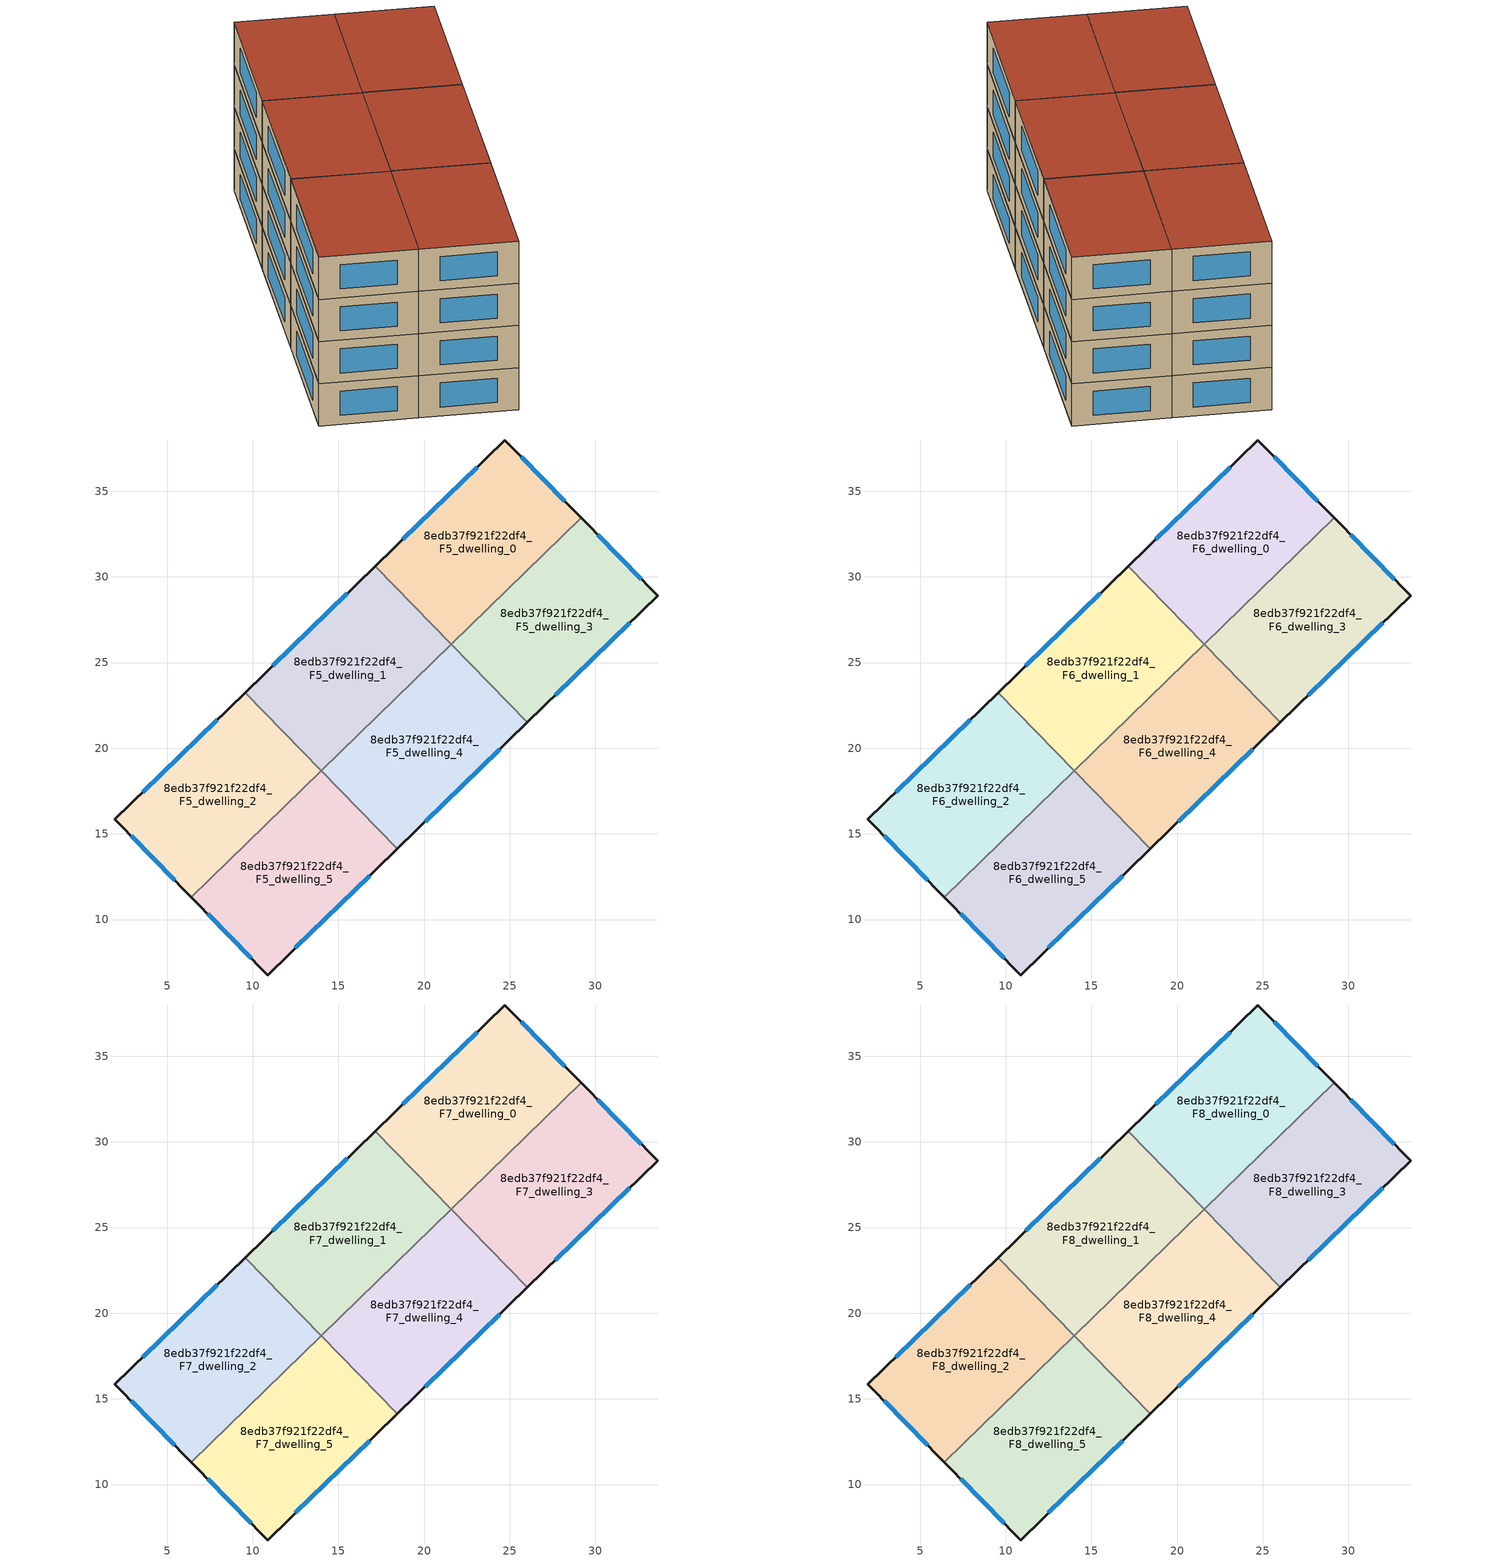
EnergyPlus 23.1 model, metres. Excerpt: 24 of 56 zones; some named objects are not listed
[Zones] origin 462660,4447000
8edb37f921f22df4_F5_dwelling_0
 floor to 8edb37f921f22df4_F4_dwelling_0 (EU_floor_Construction): 24.72,37.99 29.17,33.45 21.58,26.06 17.14,30.62 z15
 wall outside (EU_wall_Construction): 29.17,33.45 24.72,37.99 17.14,30.62 z15:18
 wall to 8edb37f921f22df4_F5_dwelling_1 (EU_wall_Construction): 17.14,30.62 21.58,26.06 z15:18
 wall to 8edb37f921f22df4_F5_dwelling_3 (EU_wall_Construction): 21.6,26.08 29.17,33.45 z15:18
 wall to 8edb37f921f22df4_F5_dwelling_4 (EU_wall_Construction): 21.58,26.06 21.6,26.08 z15:18
 window (EU_Window_Construction): 23.1,36.41 18.76,32.2 / 28.22,34.42 25.67,37.02 z15.64:17.36
8edb37f921f22df4_F5_dwelling_1
 floor to 8edb37f921f22df4_F4_dwelling_1 (EU_floor_Construction): 17.14,30.62 21.58,26.06 13.99,18.68 9.55,23.24 z15
 wall outside (EU_wall_Construction): 17.14,30.62 9.55,23.24 z15:18
 wall to 8edb37f921f22df4_F5_dwelling_2 (EU_wall_Construction): 9.55,23.24 13.99,18.68 z15:18
 wall to 8edb37f921f22df4_F5_dwelling_4 (EU_wall_Construction): 14.01,18.7 21.58,26.06 z15:18
 wall to 8edb37f921f22df4_F5_dwelling_5 (EU_wall_Construction): 13.99,18.68 14.01,18.7 z15:18
 window (EU_Window_Construction): 15.51,29.04 11.17,24.82 z15.64:17.36
8edb37f921f22df4_F5_dwelling_2
 floor to 8edb37f921f22df4_F4_dwelling_2 (EU_floor_Construction): 9.55,23.24 13.99,18.68 6.41,11.31 1.95,15.86 z15
 wall outside (EU_wall_Construction): 9.55,23.24 1.95,15.86 6.41,11.31 z15:18
 wall to 8edb37f921f22df4_F5_dwelling_5 (EU_wall_Construction): 6.41,11.31 13.99,18.68 z15:18
 window (EU_Window_Construction): 2.91,14.89 5.46,12.28 / 7.92,21.66 3.58,17.44 z15.64:17.36
8edb37f921f22df4_F5_dwelling_3
 floor to 8edb37f921f22df4_F4_dwelling_3 (EU_floor_Construction): 29.17,33.45 33.63,28.9 26.03,21.51 21.6,26.08 z15
 wall outside (EU_wall_Construction): 26.03,21.51 33.63,28.9 29.17,33.45 z15:18
 wall to 8edb37f921f22df4_F5_dwelling_4 (EU_wall_Construction): 21.6,26.08 26.03,21.51 z15:18
 window (EU_Window_Construction): 32.68,29.88 30.13,32.48 / 27.66,23.1 32.01,27.32 z15.64:17.36
8edb37f921f22df4_F5_dwelling_4
 floor to 8edb37f921f22df4_F4_dwelling_4 (EU_floor_Construction): 21.6,26.08 26.03,21.51 18.45,14.13 14.01,18.7 z15
 wall outside (EU_wall_Construction): 18.45,14.13 26.03,21.51 z15:18
 wall to 8edb37f921f22df4_F5_dwelling_5 (EU_wall_Construction): 14.01,18.7 18.45,14.13 z15:18
 window (EU_Window_Construction): 20.07,15.71 24.41,19.93 z15.64:17.36
8edb37f921f22df4_F5_dwelling_5
 floor to 8edb37f921f22df4_F4_dwelling_5 (EU_floor_Construction): 14.01,18.7 18.45,14.13 10.87,6.76 6.41,11.31 z15
 wall outside (EU_wall_Construction): 6.41,11.31 10.87,6.76 18.45,14.13 z15:18
 window (EU_Window_Construction): 12.49,8.34 16.82,12.55 / 7.37,10.33 9.91,7.73 z15.64:17.36
8edb37f921f22df4_F6_dwelling_0
 floor to 8edb37f921f22df4_F5_dwelling_0 (EU_floor_Construction): 24.72,37.99 29.17,33.45 21.58,26.06 17.14,30.62 z18
 wall outside (EU_wall_Construction): 29.17,33.45 24.72,37.99 17.14,30.62 z18:21
 wall to 8edb37f921f22df4_F6_dwelling_1 (EU_wall_Construction): 17.14,30.62 21.58,26.06 z18:21
 wall to 8edb37f921f22df4_F6_dwelling_3 (EU_wall_Construction): 21.6,26.08 29.17,33.45 z18:21
 wall to 8edb37f921f22df4_F6_dwelling_4 (EU_wall_Construction): 21.58,26.06 21.6,26.08 z18:21
 window (EU_Window_Construction): 23.1,36.41 18.76,32.2 / 28.22,34.42 25.67,37.02 z18.64:20.36
8edb37f921f22df4_F6_dwelling_1
 floor to 8edb37f921f22df4_F5_dwelling_1 (EU_floor_Construction): 17.14,30.62 21.58,26.06 13.99,18.68 9.55,23.24 z18
 wall outside (EU_wall_Construction): 17.14,30.62 9.55,23.24 z18:21
 wall to 8edb37f921f22df4_F6_dwelling_2 (EU_wall_Construction): 9.55,23.24 13.99,18.68 z18:21
 wall to 8edb37f921f22df4_F6_dwelling_4 (EU_wall_Construction): 14.01,18.7 21.58,26.06 z18:21
 wall to 8edb37f921f22df4_F6_dwelling_5 (EU_wall_Construction): 13.99,18.68 14.01,18.7 z18:21
 window (EU_Window_Construction): 15.51,29.04 11.17,24.82 z18.64:20.36
8edb37f921f22df4_F6_dwelling_2
 floor to 8edb37f921f22df4_F5_dwelling_2 (EU_floor_Construction): 9.55,23.24 13.99,18.68 6.41,11.31 1.95,15.86 z18
 wall outside (EU_wall_Construction): 9.55,23.24 1.95,15.86 6.41,11.31 z18:21
 wall to 8edb37f921f22df4_F6_dwelling_5 (EU_wall_Construction): 6.41,11.31 13.99,18.68 z18:21
 window (EU_Window_Construction): 2.91,14.89 5.46,12.28 / 7.92,21.66 3.58,17.44 z18.64:20.36
8edb37f921f22df4_F6_dwelling_3
 floor to 8edb37f921f22df4_F5_dwelling_3 (EU_floor_Construction): 29.17,33.45 33.63,28.9 26.03,21.51 21.6,26.08 z18
 wall outside (EU_wall_Construction): 26.03,21.51 33.63,28.9 29.17,33.45 z18:21
 wall to 8edb37f921f22df4_F6_dwelling_4 (EU_wall_Construction): 21.6,26.08 26.03,21.51 z18:21
 window (EU_Window_Construction): 32.68,29.88 30.13,32.48 / 27.66,23.1 32.01,27.32 z18.64:20.36
8edb37f921f22df4_F6_dwelling_4
 floor to 8edb37f921f22df4_F5_dwelling_4 (EU_floor_Construction): 21.6,26.08 26.03,21.51 18.45,14.13 14.01,18.7 z18
 wall outside (EU_wall_Construction): 18.45,14.13 26.03,21.51 z18:21
 wall to 8edb37f921f22df4_F6_dwelling_5 (EU_wall_Construction): 14.01,18.7 18.45,14.13 z18:21
 window (EU_Window_Construction): 20.07,15.71 24.41,19.93 z18.64:20.36
8edb37f921f22df4_F6_dwelling_5
 floor to 8edb37f921f22df4_F5_dwelling_5 (EU_floor_Construction): 14.01,18.7 18.45,14.13 10.87,6.76 6.41,11.31 z18
 wall outside (EU_wall_Construction): 6.41,11.31 10.87,6.76 18.45,14.13 z18:21
 window (EU_Window_Construction): 12.49,8.34 16.82,12.55 / 7.37,10.33 9.91,7.73 z18.64:20.36
8edb37f921f22df4_F7_dwelling_0
 floor to 8edb37f921f22df4_F6_dwelling_0 (EU_floor_Construction): 24.72,37.99 29.17,33.45 21.58,26.06 17.14,30.62 z21
 wall outside (EU_wall_Construction): 29.17,33.45 24.72,37.99 17.14,30.62 z21:24
 wall to 8edb37f921f22df4_F7_dwelling_1 (EU_wall_Construction): 17.14,30.62 21.58,26.06 z21:24
 wall to 8edb37f921f22df4_F7_dwelling_3 (EU_wall_Construction): 21.6,26.08 29.17,33.45 z21:24
 wall to 8edb37f921f22df4_F7_dwelling_4 (EU_wall_Construction): 21.58,26.06 21.6,26.08 z21:24
 window (EU_Window_Construction): 23.1,36.41 18.76,32.2 / 28.22,34.42 25.67,37.02 z21.64:23.36
8edb37f921f22df4_F7_dwelling_1
 floor to 8edb37f921f22df4_F6_dwelling_1 (EU_floor_Construction): 17.14,30.62 21.58,26.06 13.99,18.68 9.55,23.24 z21
 wall outside (EU_wall_Construction): 17.14,30.62 9.55,23.24 z21:24
 wall to 8edb37f921f22df4_F7_dwelling_2 (EU_wall_Construction): 9.55,23.24 13.99,18.68 z21:24
 wall to 8edb37f921f22df4_F7_dwelling_4 (EU_wall_Construction): 14.01,18.7 21.58,26.06 z21:24
 wall to 8edb37f921f22df4_F7_dwelling_5 (EU_wall_Construction): 13.99,18.68 14.01,18.7 z21:24
 window (EU_Window_Construction): 15.51,29.04 11.17,24.82 z21.64:23.36
8edb37f921f22df4_F7_dwelling_2
 floor to 8edb37f921f22df4_F6_dwelling_2 (EU_floor_Construction): 9.55,23.24 13.99,18.68 6.41,11.31 1.95,15.86 z21
 wall outside (EU_wall_Construction): 9.55,23.24 1.95,15.86 6.41,11.31 z21:24
 wall to 8edb37f921f22df4_F7_dwelling_5 (EU_wall_Construction): 6.41,11.31 13.99,18.68 z21:24
 window (EU_Window_Construction): 2.91,14.89 5.46,12.28 / 7.92,21.66 3.58,17.44 z21.64:23.36
8edb37f921f22df4_F7_dwelling_3
 floor to 8edb37f921f22df4_F6_dwelling_3 (EU_floor_Construction): 29.17,33.45 33.63,28.9 26.03,21.51 21.6,26.08 z21
 wall outside (EU_wall_Construction): 26.03,21.51 33.63,28.9 29.17,33.45 z21:24
 wall to 8edb37f921f22df4_F7_dwelling_4 (EU_wall_Construction): 21.6,26.08 26.03,21.51 z21:24
 window (EU_Window_Construction): 32.68,29.88 30.13,32.48 / 27.66,23.1 32.01,27.32 z21.64:23.36
8edb37f921f22df4_F7_dwelling_4
 floor to 8edb37f921f22df4_F6_dwelling_4 (EU_floor_Construction): 21.6,26.08 26.03,21.51 18.45,14.13 14.01,18.7 z21
 wall outside (EU_wall_Construction): 18.45,14.13 26.03,21.51 z21:24
 wall to 8edb37f921f22df4_F7_dwelling_5 (EU_wall_Construction): 14.01,18.7 18.45,14.13 z21:24
 window (EU_Window_Construction): 20.07,15.71 24.41,19.93 z21.64:23.36
8edb37f921f22df4_F7_dwelling_5
 floor to 8edb37f921f22df4_F6_dwelling_5 (EU_floor_Construction): 14.01,18.7 18.45,14.13 10.87,6.76 6.41,11.31 z21
 wall outside (EU_wall_Construction): 6.41,11.31 10.87,6.76 18.45,14.13 z21:24
 window (EU_Window_Construction): 12.49,8.34 16.82,12.55 / 7.37,10.33 9.91,7.73 z21.64:23.36
8edb37f921f22df4_F8_dwelling_0
 floor to 8edb37f921f22df4_F7_dwelling_0 (EU_floor_Construction): 24.72,37.99 29.17,33.45 21.58,26.06 17.14,30.62 z24
 wall outside (EU_wall_Construction): 29.17,33.45 24.72,37.99 17.14,30.62 z24:27
 wall to 8edb37f921f22df4_F8_dwelling_1 (EU_wall_Construction): 17.14,30.62 21.58,26.06 z24:27
 wall to 8edb37f921f22df4_F8_dwelling_3 (EU_wall_Construction): 21.6,26.08 29.17,33.45 z24:27
 wall to 8edb37f921f22df4_F8_dwelling_4 (EU_wall_Construction): 21.58,26.06 21.6,26.08 z24:27
 window (EU_Window_Construction): 23.1,36.41 18.76,32.2 / 28.22,34.42 25.67,37.02 z24.64:26.36
 roof outside (EU_roof_Construction): 29.17,33.45 24.72,37.99 17.14,30.62 21.58,26.06 z27
8edb37f921f22df4_F8_dwelling_1
 floor to 8edb37f921f22df4_F7_dwelling_1 (EU_floor_Construction): 17.14,30.62 21.58,26.06 13.99,18.68 9.55,23.24 z24
 wall outside (EU_wall_Construction): 17.14,30.62 9.55,23.24 z24:27
 wall to 8edb37f921f22df4_F8_dwelling_2 (EU_wall_Construction): 9.55,23.24 13.99,18.68 z24:27
 wall to 8edb37f921f22df4_F8_dwelling_4 (EU_wall_Construction): 14.01,18.7 21.58,26.06 z24:27
 wall to 8edb37f921f22df4_F8_dwelling_5 (EU_wall_Construction): 13.99,18.68 14.01,18.7 z24:27
 window (EU_Window_Construction): 15.51,29.04 11.17,24.82 z24.64:26.36
 roof outside (EU_roof_Construction): 21.58,26.06 17.14,30.62 9.55,23.24 13.99,18.68 z27
8edb37f921f22df4_F8_dwelling_2
 floor to 8edb37f921f22df4_F7_dwelling_2 (EU_floor_Construction): 9.55,23.24 13.99,18.68 6.41,11.31 1.95,15.86 z24
 wall outside (EU_wall_Construction): 9.55,23.24 1.95,15.86 6.41,11.31 z24:27
 wall to 8edb37f921f22df4_F8_dwelling_5 (EU_wall_Construction): 6.41,11.31 13.99,18.68 z24:27
 window (EU_Window_Construction): 2.91,14.89 5.46,12.28 / 7.92,21.66 3.58,17.44 z24.64:26.36
 roof outside (EU_roof_Construction): 13.99,18.68 9.55,23.24 1.95,15.86 6.41,11.31 z27
8edb37f921f22df4_F8_dwelling_3
 floor to 8edb37f921f22df4_F7_dwelling_3 (EU_floor_Construction): 29.17,33.45 33.63,28.9 26.03,21.51 21.6,26.08 z24
 wall outside (EU_wall_Construction): 26.03,21.51 33.63,28.9 29.17,33.45 z24:27
 wall to 8edb37f921f22df4_F8_dwelling_4 (EU_wall_Construction): 21.6,26.08 26.03,21.51 z24:27
 window (EU_Window_Construction): 32.68,29.88 30.13,32.48 / 27.66,23.1 32.01,27.32 z24.64:26.36
 roof outside (EU_roof_Construction): 33.63,28.9 29.17,33.45 21.6,26.08 26.03,21.51 z27
8edb37f921f22df4_F8_dwelling_4
 floor to 8edb37f921f22df4_F7_dwelling_4 (EU_floor_Construction): 21.6,26.08 26.03,21.51 18.45,14.13 14.01,18.7 z24
 wall outside (EU_wall_Construction): 18.45,14.13 26.03,21.51 z24:27
 wall to 8edb37f921f22df4_F8_dwelling_5 (EU_wall_Construction): 14.01,18.7 18.45,14.13 z24:27
 window (EU_Window_Construction): 20.07,15.71 24.41,19.93 z24.64:26.36
 roof outside (EU_roof_Construction): 26.03,21.51 21.6,26.08 14.01,18.7 18.45,14.13 z27
8edb37f921f22df4_F8_dwelling_5
 floor to 8edb37f921f22df4_F7_dwelling_5 (EU_floor_Construction): 14.01,18.7 18.45,14.13 10.87,6.76 6.41,11.31 z24
 wall outside (EU_wall_Construction): 6.41,11.31 10.87,6.76 18.45,14.13 z24:27
 window (EU_Window_Construction): 12.49,8.34 16.82,12.55 / 7.37,10.33 9.91,7.73 z24.64:26.36
 roof outside (EU_roof_Construction): 18.45,14.13 14.01,18.7 6.41,11.31 10.87,6.76 z27
[Building]
EU S2 Campaign: North Axis=0; Terrain=City; Solar Distribution=FullExterior
[Site:Location]
Yerevan-Zvartnots.Intl.AP: Latitude=40.15; Longitude=44.383; Time Zone=4; Elevation=854
[SizingPeriod:WeatherFileDays]
AnnualSizingPeriod: Begin Month=1; Begin Day of Month=1; End Month=12; End Day of Month=31; Day of Week for Start Day=Monday; Use Weather File Daylight Saving Period=No; Use Weather File Rain and Snow Indicators=No
[MATERIAL]
EU_InternalMass_Material: Roughness=MediumRough; Thickness=0.1; Conductivity=1; Density=1800; Specific Heat=900; Thermal Absorptance=0.9; Solar Absorptance=0.7; Visible Absorptance=0.7
[MATERIAL:NOMASS] Roughness=MediumRough; Thermal Absorptance=0.9; Solar Absorptance=0.7; Visible Absorptance=0.7
Name | Thermal Resistance
EU_wall_NoMass | 1.05043
EU_roof_NoMass | 1.45357
EU_floor_NoMass | 0.478065
[WINDOWMATERIAL:SIMPLEGLAZINGSYSTEM]
EU_Window_SimpleGlazing: UFactor=2.5566; Solar Heat Gain Coefficient=0.75; Visible Transmittance=0.75
[CONSTRUCTION]
EU_wall_Construction: EU_wall_NoMass
EU_roof_Construction: EU_roof_NoMass
EU_floor_Construction: EU_floor_NoMass
EU_Window_Construction: EU_Window_SimpleGlazing
EU_InternalMass_Construction: EU_InternalMass_Material
[ZONE] Type=1; Multiplier=1; Ceiling Height=autocalculate; Floor Area=autocalculate; Part of Total Floor Area=Yes
Name | Volume
8edb37f921f22df4_F5_dwelling_0; 8edb37f921f22df4_F6_dwelling_0; 8edb37f921f22df4_F7_dwelling_0; 8edb37f921f22df4_F8_dwelling_0; 8edb37f921f22df4_F5_dwelling_3; 8edb37f921f22df4_F6_dwelling_3; 8edb37f921f22df4_F7_dwelling_3; 8edb37f921f22df4_F8_dwelling_3 | 202.187
8edb37f921f22df4_F5_dwelling_1; 8edb37f921f22df4_F6_dwelling_1; 8edb37f921f22df4_F7_dwelling_1; 8edb37f921f22df4_F8_dwelling_1 | 202.189
8edb37f921f22df4_F5_dwelling_2; 8edb37f921f22df4_F6_dwelling_2; 8edb37f921f22df4_F7_dwelling_2; 8edb37f921f22df4_F8_dwelling_2 | 202.21
8edb37f921f22df4_F5_dwelling_4; 8edb37f921f22df4_F6_dwelling_4; 8edb37f921f22df4_F7_dwelling_4; 8edb37f921f22df4_F8_dwelling_4 | 202.188
8edb37f921f22df4_F5_dwelling_5; 8edb37f921f22df4_F6_dwelling_5; 8edb37f921f22df4_F7_dwelling_5; 8edb37f921f22df4_F8_dwelling_5 | 202.201
[INTERNALMASS] Construction=EU_InternalMass_Construction
Name | Zone or ZoneList | Surface Area
8edb37f921f22df4_F5_dwelling_0_EU_InternalMass | 8edb37f921f22df4_F5_dwelling_0 | 67.3958
8edb37f921f22df4_F5_dwelling_1_EU_InternalMass | 8edb37f921f22df4_F5_dwelling_1 | 67.3961
8edb37f921f22df4_F5_dwelling_2_EU_InternalMass | 8edb37f921f22df4_F5_dwelling_2 | 67.4034
8edb37f921f22df4_F5_dwelling_3_EU_InternalMass | 8edb37f921f22df4_F5_dwelling_3 | 67.3955
8edb37f921f22df4_F5_dwelling_4_EU_InternalMass | 8edb37f921f22df4_F5_dwelling_4 | 67.3959
8edb37f921f22df4_F5_dwelling_5_EU_InternalMass | 8edb37f921f22df4_F5_dwelling_5 | 67.4004
8edb37f921f22df4_F6_dwelling_0_EU_InternalMass | 8edb37f921f22df4_F6_dwelling_0 | 67.3958
8edb37f921f22df4_F6_dwelling_1_EU_InternalMass | 8edb37f921f22df4_F6_dwelling_1 | 67.3961
8edb37f921f22df4_F6_dwelling_2_EU_InternalMass | 8edb37f921f22df4_F6_dwelling_2 | 67.4034
8edb37f921f22df4_F6_dwelling_3_EU_InternalMass | 8edb37f921f22df4_F6_dwelling_3 | 67.3955
8edb37f921f22df4_F6_dwelling_4_EU_InternalMass | 8edb37f921f22df4_F6_dwelling_4 | 67.3959
8edb37f921f22df4_F6_dwelling_5_EU_InternalMass | 8edb37f921f22df4_F6_dwelling_5 | 67.4004
8edb37f921f22df4_F7_dwelling_0_EU_InternalMass | 8edb37f921f22df4_F7_dwelling_0 | 67.3958
8edb37f921f22df4_F7_dwelling_1_EU_InternalMass | 8edb37f921f22df4_F7_dwelling_1 | 67.3961
8edb37f921f22df4_F7_dwelling_2_EU_InternalMass | 8edb37f921f22df4_F7_dwelling_2 | 67.4034
8edb37f921f22df4_F7_dwelling_3_EU_InternalMass | 8edb37f921f22df4_F7_dwelling_3 | 67.3955
8edb37f921f22df4_F7_dwelling_4_EU_InternalMass | 8edb37f921f22df4_F7_dwelling_4 | 67.3959
8edb37f921f22df4_F7_dwelling_5_EU_InternalMass | 8edb37f921f22df4_F7_dwelling_5 | 67.4004
8edb37f921f22df4_F8_dwelling_0_EU_InternalMass | 8edb37f921f22df4_F8_dwelling_0 | 67.3958
8edb37f921f22df4_F8_dwelling_1_EU_InternalMass | 8edb37f921f22df4_F8_dwelling_1 | 67.3961
8edb37f921f22df4_F8_dwelling_2_EU_InternalMass | 8edb37f921f22df4_F8_dwelling_2 | 67.4034
8edb37f921f22df4_F8_dwelling_3_EU_InternalMass | 8edb37f921f22df4_F8_dwelling_3 | 67.3955
8edb37f921f22df4_F8_dwelling_4_EU_InternalMass | 8edb37f921f22df4_F8_dwelling_4 | 67.3959
8edb37f921f22df4_F8_dwelling_5_EU_InternalMass | 8edb37f921f22df4_F8_dwelling_5 | 67.4004
[OTHEREQUIPMENT] Fuel Type=Electricity; Design Level Calculation Method=Watts/Area; Power per Zone Floor Area=1; Fraction Latent=0; Fraction Radiant=0; Fraction Lost=0; Carbon Dioxide Generation Rate=0; EndUse Subcategory=EU_Step8_InternalGains
Name | Zone or ZoneList or Space or SpaceList | Schedule
EU_Step8_InternalGain_8edb37f921f22df4_F5_dwelling_0_f000 | 8edb37f921f22df4_F5_dwelling_0 | EU_Step8_GainSchedule_8edb37f921f22df4_F5_dwelling_0_f000
EU_Step8_InternalGain_8edb37f921f22df4_F5_dwelling_1_f000 | 8edb37f921f22df4_F5_dwelling_1 | EU_Step8_GainSchedule_8edb37f921f22df4_F5_dwelling_1_f000
EU_Step8_InternalGain_8edb37f921f22df4_F5_dwelling_2_f000 | 8edb37f921f22df4_F5_dwelling_2 | EU_Step8_GainSchedule_8edb37f921f22df4_F5_dwelling_2_f000
EU_Step8_InternalGain_8edb37f921f22df4_F5_dwelling_3_f000 | 8edb37f921f22df4_F5_dwelling_3 | EU_Step8_GainSchedule_8edb37f921f22df4_F5_dwelling_3_f000
EU_Step8_InternalGain_8edb37f921f22df4_F5_dwelling_4_f000 | 8edb37f921f22df4_F5_dwelling_4 | EU_Step8_GainSchedule_8edb37f921f22df4_F5_dwelling_4_f000
EU_Step8_InternalGain_8edb37f921f22df4_F5_dwelling_5_f000 | 8edb37f921f22df4_F5_dwelling_5 | EU_Step8_GainSchedule_8edb37f921f22df4_F5_dwelling_5_f000
EU_Step8_InternalGain_8edb37f921f22df4_F6_dwelling_0_f000 | 8edb37f921f22df4_F6_dwelling_0 | EU_Step8_GainSchedule_8edb37f921f22df4_F6_dwelling_0_f000
EU_Step8_InternalGain_8edb37f921f22df4_F6_dwelling_1_f000 | 8edb37f921f22df4_F6_dwelling_1 | EU_Step8_GainSchedule_8edb37f921f22df4_F6_dwelling_1_f000
EU_Step8_InternalGain_8edb37f921f22df4_F6_dwelling_2_f000 | 8edb37f921f22df4_F6_dwelling_2 | EU_Step8_GainSchedule_8edb37f921f22df4_F6_dwelling_2_f000
EU_Step8_InternalGain_8edb37f921f22df4_F6_dwelling_3_f000 | 8edb37f921f22df4_F6_dwelling_3 | EU_Step8_GainSchedule_8edb37f921f22df4_F6_dwelling_3_f000
EU_Step8_InternalGain_8edb37f921f22df4_F6_dwelling_4_f000 | 8edb37f921f22df4_F6_dwelling_4 | EU_Step8_GainSchedule_8edb37f921f22df4_F6_dwelling_4_f000
EU_Step8_InternalGain_8edb37f921f22df4_F6_dwelling_5_f000 | 8edb37f921f22df4_F6_dwelling_5 | EU_Step8_GainSchedule_8edb37f921f22df4_F6_dwelling_5_f000
EU_Step8_InternalGain_8edb37f921f22df4_F7_dwelling_0_f000 | 8edb37f921f22df4_F7_dwelling_0 | EU_Step8_GainSchedule_8edb37f921f22df4_F7_dwelling_0_f000
EU_Step8_InternalGain_8edb37f921f22df4_F7_dwelling_1_f000 | 8edb37f921f22df4_F7_dwelling_1 | EU_Step8_GainSchedule_8edb37f921f22df4_F7_dwelling_1_f000
EU_Step8_InternalGain_8edb37f921f22df4_F7_dwelling_2_f000 | 8edb37f921f22df4_F7_dwelling_2 | EU_Step8_GainSchedule_8edb37f921f22df4_F7_dwelling_2_f000
EU_Step8_InternalGain_8edb37f921f22df4_F7_dwelling_3_f000 | 8edb37f921f22df4_F7_dwelling_3 | EU_Step8_GainSchedule_8edb37f921f22df4_F7_dwelling_3_f000
EU_Step8_InternalGain_8edb37f921f22df4_F7_dwelling_4_f000 | 8edb37f921f22df4_F7_dwelling_4 | EU_Step8_GainSchedule_8edb37f921f22df4_F7_dwelling_4_f000
EU_Step8_InternalGain_8edb37f921f22df4_F7_dwelling_5_f000 | 8edb37f921f22df4_F7_dwelling_5 | EU_Step8_GainSchedule_8edb37f921f22df4_F7_dwelling_5_f000
EU_Step8_InternalGain_8edb37f921f22df4_F8_dwelling_0_f000 | 8edb37f921f22df4_F8_dwelling_0 | EU_Step8_GainSchedule_8edb37f921f22df4_F8_dwelling_0_f000
EU_Step8_InternalGain_8edb37f921f22df4_F8_dwelling_1_f000 | 8edb37f921f22df4_F8_dwelling_1 | EU_Step8_GainSchedule_8edb37f921f22df4_F8_dwelling_1_f000
EU_Step8_InternalGain_8edb37f921f22df4_F8_dwelling_2_f000 | 8edb37f921f22df4_F8_dwelling_2 | EU_Step8_GainSchedule_8edb37f921f22df4_F8_dwelling_2_f000
EU_Step8_InternalGain_8edb37f921f22df4_F8_dwelling_3_f000 | 8edb37f921f22df4_F8_dwelling_3 | EU_Step8_GainSchedule_8edb37f921f22df4_F8_dwelling_3_f000
EU_Step8_InternalGain_8edb37f921f22df4_F8_dwelling_4_f000 | 8edb37f921f22df4_F8_dwelling_4 | EU_Step8_GainSchedule_8edb37f921f22df4_F8_dwelling_4_f000
EU_Step8_InternalGain_8edb37f921f22df4_F8_dwelling_5_f000 | 8edb37f921f22df4_F8_dwelling_5 | EU_Step8_GainSchedule_8edb37f921f22df4_F8_dwelling_5_f000
[ZONEVENTILATION:DESIGNFLOWRATE] Schedule=EU_AlwaysOn; Design Flow Rate Calculation Method=AirChanges/Hour; Air Changes per Hour=0.557805; Ventilation Type=Natural; Fan Pressure Rise=0; Fan Total Efficiency=1; Constant Term Coefficient=1; Temperature Term Coefficient=0; Velocity Term Coefficient=0; Velocity Squared Term Coefficient=0; Minimum Indoor Temperature=-100; Maximum Indoor Temperature=100; Delta Temperature=-100; Minimum Outdoor Temperature=-100; Maximum Outdoor Temperature=100; Maximum Wind Speed=40
Name | Zone or ZoneList or Space or SpaceList
EU_ConstantAir_8edb37f921f22df4_F5_dwelling_0 | 8edb37f921f22df4_F5_dwelling_0
EU_ConstantAir_8edb37f921f22df4_F5_dwelling_1 | 8edb37f921f22df4_F5_dwelling_1
EU_ConstantAir_8edb37f921f22df4_F5_dwelling_2 | 8edb37f921f22df4_F5_dwelling_2
EU_ConstantAir_8edb37f921f22df4_F5_dwelling_3 | 8edb37f921f22df4_F5_dwelling_3
EU_ConstantAir_8edb37f921f22df4_F5_dwelling_4 | 8edb37f921f22df4_F5_dwelling_4
EU_ConstantAir_8edb37f921f22df4_F5_dwelling_5 | 8edb37f921f22df4_F5_dwelling_5
EU_ConstantAir_8edb37f921f22df4_F6_dwelling_0 | 8edb37f921f22df4_F6_dwelling_0
EU_ConstantAir_8edb37f921f22df4_F6_dwelling_1 | 8edb37f921f22df4_F6_dwelling_1
EU_ConstantAir_8edb37f921f22df4_F6_dwelling_2 | 8edb37f921f22df4_F6_dwelling_2
EU_ConstantAir_8edb37f921f22df4_F6_dwelling_3 | 8edb37f921f22df4_F6_dwelling_3
EU_ConstantAir_8edb37f921f22df4_F6_dwelling_4 | 8edb37f921f22df4_F6_dwelling_4
EU_ConstantAir_8edb37f921f22df4_F6_dwelling_5 | 8edb37f921f22df4_F6_dwelling_5
EU_ConstantAir_8edb37f921f22df4_F7_dwelling_0 | 8edb37f921f22df4_F7_dwelling_0
EU_ConstantAir_8edb37f921f22df4_F7_dwelling_1 | 8edb37f921f22df4_F7_dwelling_1
EU_ConstantAir_8edb37f921f22df4_F7_dwelling_2 | 8edb37f921f22df4_F7_dwelling_2
EU_ConstantAir_8edb37f921f22df4_F7_dwelling_3 | 8edb37f921f22df4_F7_dwelling_3
EU_ConstantAir_8edb37f921f22df4_F7_dwelling_4 | 8edb37f921f22df4_F7_dwelling_4
EU_ConstantAir_8edb37f921f22df4_F7_dwelling_5 | 8edb37f921f22df4_F7_dwelling_5
EU_ConstantAir_8edb37f921f22df4_F8_dwelling_0 | 8edb37f921f22df4_F8_dwelling_0
EU_ConstantAir_8edb37f921f22df4_F8_dwelling_1 | 8edb37f921f22df4_F8_dwelling_1
EU_ConstantAir_8edb37f921f22df4_F8_dwelling_2 | 8edb37f921f22df4_F8_dwelling_2
EU_ConstantAir_8edb37f921f22df4_F8_dwelling_3 | 8edb37f921f22df4_F8_dwelling_3
EU_ConstantAir_8edb37f921f22df4_F8_dwelling_4 | 8edb37f921f22df4_F8_dwelling_4
EU_ConstantAir_8edb37f921f22df4_F8_dwelling_5 | 8edb37f921f22df4_F8_dwelling_5
[HVACTEMPLATE:THERMOSTAT] Constant Heating Setpoint=20; Constant Cooling Setpoint=50
EU_HeatOnly_8edb37f921f22df4_F7_dwelling_0; EU_HeatOnly_8edb37f921f22df4_F7_dwelling_1; EU_HeatOnly_8edb37f921f22df4_F7_dwelling_2; EU_HeatOnly_8edb37f921f22df4_F7_dwelling_3; EU_HeatOnly_8edb37f921f22df4_F7_dwelling_4; EU_HeatOnly_8edb37f921f22df4_F7_dwelling_5; EU_HeatOnly_8edb37f921f22df4_F8_dwelling_0; EU_HeatOnly_8edb37f921f22df4_F8_dwelling_1; EU_HeatOnly_8edb37f921f22df4_F8_dwelling_2; EU_HeatOnly_8edb37f921f22df4_F8_dwelling_3; EU_HeatOnly_8edb37f921f22df4_F8_dwelling_4; EU_HeatOnly_8edb37f921f22df4_F8_dwelling_5
[HVACTEMPLATE:ZONE:IDEALLOADSAIRSYSTEM] System Availability Schedule=EU_AlwaysOn; Maximum Heating Supply Air Temperature=50; Minimum Cooling Supply Air Temperature=13; Maximum Heating Supply Air Humidity Ratio=0.0156; Minimum Cooling Supply Air Humidity Ratio=0.0077; Heating Limit=NoLimit; Cooling Limit=NoLimit; Heating Availability Schedule=EU_AlwaysOn; Cooling Availability Schedule=EU_CoolingOff; Dehumidification Control Type=ConstantSensibleHeatRatio; Cooling Sensible Heat Ratio=0.7; Dehumidification Setpoint=60; Humidification Control Type=None; Humidification Setpoint=30; Outdoor Air Method=None; Outdoor Air Flow Rate per Person=0.00944; Outdoor Air Flow Rate per Zone Floor Area=0; Outdoor Air Flow Rate per Zone=0; Demand Controlled Ventilation Type=None; Outdoor Air Economizer Type=NoEconomizer; Heat Recovery Type=None; Sensible Heat Recovery Effectiveness=0.7; Latent Heat Recovery Effectiveness=0.65
Name | Template Thermostat
8edb37f921f22df4_F5_dwelling_0 | EU_HeatOnly_8edb37f921f22df4_F5_dwelling_0
8edb37f921f22df4_F5_dwelling_1 | EU_HeatOnly_8edb37f921f22df4_F5_dwelling_1
8edb37f921f22df4_F5_dwelling_2 | EU_HeatOnly_8edb37f921f22df4_F5_dwelling_2
8edb37f921f22df4_F5_dwelling_3 | EU_HeatOnly_8edb37f921f22df4_F5_dwelling_3
8edb37f921f22df4_F5_dwelling_4 | EU_HeatOnly_8edb37f921f22df4_F5_dwelling_4
8edb37f921f22df4_F5_dwelling_5 | EU_HeatOnly_8edb37f921f22df4_F5_dwelling_5
8edb37f921f22df4_F6_dwelling_0 | EU_HeatOnly_8edb37f921f22df4_F6_dwelling_0
8edb37f921f22df4_F6_dwelling_1 | EU_HeatOnly_8edb37f921f22df4_F6_dwelling_1
8edb37f921f22df4_F6_dwelling_2 | EU_HeatOnly_8edb37f921f22df4_F6_dwelling_2
8edb37f921f22df4_F6_dwelling_3 | EU_HeatOnly_8edb37f921f22df4_F6_dwelling_3
8edb37f921f22df4_F6_dwelling_4 | EU_HeatOnly_8edb37f921f22df4_F6_dwelling_4
8edb37f921f22df4_F6_dwelling_5 | EU_HeatOnly_8edb37f921f22df4_F6_dwelling_5
8edb37f921f22df4_F7_dwelling_0 | EU_HeatOnly_8edb37f921f22df4_F7_dwelling_0
8edb37f921f22df4_F7_dwelling_1 | EU_HeatOnly_8edb37f921f22df4_F7_dwelling_1
8edb37f921f22df4_F7_dwelling_2 | EU_HeatOnly_8edb37f921f22df4_F7_dwelling_2
8edb37f921f22df4_F7_dwelling_3 | EU_HeatOnly_8edb37f921f22df4_F7_dwelling_3
8edb37f921f22df4_F7_dwelling_4 | EU_HeatOnly_8edb37f921f22df4_F7_dwelling_4
8edb37f921f22df4_F7_dwelling_5 | EU_HeatOnly_8edb37f921f22df4_F7_dwelling_5
8edb37f921f22df4_F8_dwelling_0 | EU_HeatOnly_8edb37f921f22df4_F8_dwelling_0
8edb37f921f22df4_F8_dwelling_1 | EU_HeatOnly_8edb37f921f22df4_F8_dwelling_1
8edb37f921f22df4_F8_dwelling_2 | EU_HeatOnly_8edb37f921f22df4_F8_dwelling_2
8edb37f921f22df4_F8_dwelling_3 | EU_HeatOnly_8edb37f921f22df4_F8_dwelling_3
8edb37f921f22df4_F8_dwelling_4 | EU_HeatOnly_8edb37f921f22df4_F8_dwelling_4
8edb37f921f22df4_F8_dwelling_5 | EU_HeatOnly_8edb37f921f22df4_F8_dwelling_5
[SIZING:ZONE] Zone Cooling Design Supply Air Temperature Input Method=SupplyAirTemperature; Zone Cooling Design Supply Air Temperature=13; Zone Heating Design Supply Air Temperature Input Method=SupplyAirTemperature; Zone Heating Design Supply Air Temperature=50; Zone Cooling Design Supply Air Humidity Ratio=0.008; Zone Heating Design Supply Air Humidity Ratio=0.008; Cooling Design Air Flow Method=DesignDay; Cooling Design Air Flow Rate=0; Cooling Minimum Air Flow per Zone Floor Area=0.000762; Cooling Minimum Air Flow=0; Cooling Minimum Air Flow Fraction=0.2; Heating Design Air Flow Method=DesignDay; Heating Design Air Flow Rate=0; Heating Maximum Air Flow per Zone Floor Area=0.002032; Heating Maximum Air Flow=0.141576; Heating Maximum Air Flow Fraction=0.3; Account for Dedicated Outdoor Air System=No; Dedicated Outdoor Air System Control Strategy=NeutralSupplyAir; Dedicated Outdoor Air Low Setpoint Temperature for Design=autosize; Dedicated Outdoor Air High Setpoint Temperature for Design=autosize; Zone Load Sizing Method=Sensible Load Only No Latent Load; Zone Latent Cooling Design Supply Air Humidity Ratio Input Method=HumidityRatioDifference; Zone Cooling Design Supply Air Humidity Ratio Difference=0.005; Zone Latent Heating Design Supply Air Humidity Ratio Input Method=HumidityRatioDifference; Zone Humidification Design Supply Air Humidity Ratio Difference=0.005
8edb37f921f22df4_F5_dwelling_0; 8edb37f921f22df4_F5_dwelling_1; 8edb37f921f22df4_F5_dwelling_2; 8edb37f921f22df4_F5_dwelling_3; 8edb37f921f22df4_F5_dwelling_4; 8edb37f921f22df4_F5_dwelling_5; 8edb37f921f22df4_F6_dwelling_0; 8edb37f921f22df4_F6_dwelling_1; 8edb37f921f22df4_F6_dwelling_2; 8edb37f921f22df4_F6_dwelling_3; 8edb37f921f22df4_F6_dwelling_4; 8edb37f921f22df4_F6_dwelling_5; 8edb37f921f22df4_F7_dwelling_0; 8edb37f921f22df4_F7_dwelling_1; 8edb37f921f22df4_F7_dwelling_2; 8edb37f921f22df4_F7_dwelling_3; 8edb37f921f22df4_F7_dwelling_4; 8edb37f921f22df4_F7_dwelling_5; 8edb37f921f22df4_F8_dwelling_0; 8edb37f921f22df4_F8_dwelling_1; 8edb37f921f22df4_F8_dwelling_2; 8edb37f921f22df4_F8_dwelling_3; 8edb37f921f22df4_F8_dwelling_4; 8edb37f921f22df4_F8_dwelling_5
[SCHEDULE:CONSTANT]
Name | Hourly Value
EU_AlwaysOn | 1
EU_CoolingOff | 0
[SCHEDULE:FILE] Column Number=1; Rows to Skip at Top=0; Number of Hours of Data=8760; Column Separator=Comma; Interpolate to Timestep=No; Minutes per Item=60; Adjust Schedule for Daylight Savings=Yes
Name | File
EU_Step8_GainSchedule_8edb37f921f22df4_F5_dwelling_0_f000 | ../../schedules/8edb37f921f22df4/8edb37f921f22df4_F5_dwelling_0_f000_gain.csv
EU_Step8_GainSchedule_8edb37f921f22df4_F5_dwelling_1_f000 | ../../schedules/8edb37f921f22df4/8edb37f921f22df4_F5_dwelling_1_f000_gain.csv
EU_Step8_GainSchedule_8edb37f921f22df4_F5_dwelling_2_f000 | ../../schedules/8edb37f921f22df4/8edb37f921f22df4_F5_dwelling_2_f000_gain.csv
EU_Step8_GainSchedule_8edb37f921f22df4_F5_dwelling_3_f000 | ../../schedules/8edb37f921f22df4/8edb37f921f22df4_F5_dwelling_3_f000_gain.csv
EU_Step8_GainSchedule_8edb37f921f22df4_F5_dwelling_4_f000 | ../../schedules/8edb37f921f22df4/8edb37f921f22df4_F5_dwelling_4_f000_gain.csv
EU_Step8_GainSchedule_8edb37f921f22df4_F5_dwelling_5_f000 | ../../schedules/8edb37f921f22df4/8edb37f921f22df4_F5_dwelling_5_f000_gain.csv
EU_Step8_GainSchedule_8edb37f921f22df4_F6_dwelling_0_f000 | ../../schedules/8edb37f921f22df4/8edb37f921f22df4_F6_dwelling_0_f000_gain.csv
EU_Step8_GainSchedule_8edb37f921f22df4_F6_dwelling_1_f000 | ../../schedules/8edb37f921f22df4/8edb37f921f22df4_F6_dwelling_1_f000_gain.csv
EU_Step8_GainSchedule_8edb37f921f22df4_F6_dwelling_2_f000 | ../../schedules/8edb37f921f22df4/8edb37f921f22df4_F6_dwelling_2_f000_gain.csv
EU_Step8_GainSchedule_8edb37f921f22df4_F6_dwelling_3_f000 | ../../schedules/8edb37f921f22df4/8edb37f921f22df4_F6_dwelling_3_f000_gain.csv
EU_Step8_GainSchedule_8edb37f921f22df4_F6_dwelling_4_f000 | ../../schedules/8edb37f921f22df4/8edb37f921f22df4_F6_dwelling_4_f000_gain.csv
EU_Step8_GainSchedule_8edb37f921f22df4_F6_dwelling_5_f000 | ../../schedules/8edb37f921f22df4/8edb37f921f22df4_F6_dwelling_5_f000_gain.csv
EU_Step8_GainSchedule_8edb37f921f22df4_F7_dwelling_0_f000 | ../../schedules/8edb37f921f22df4/8edb37f921f22df4_F7_dwelling_0_f000_gain.csv
EU_Step8_GainSchedule_8edb37f921f22df4_F7_dwelling_1_f000 | ../../schedules/8edb37f921f22df4/8edb37f921f22df4_F7_dwelling_1_f000_gain.csv
EU_Step8_GainSchedule_8edb37f921f22df4_F7_dwelling_2_f000 | ../../schedules/8edb37f921f22df4/8edb37f921f22df4_F7_dwelling_2_f000_gain.csv
EU_Step8_GainSchedule_8edb37f921f22df4_F7_dwelling_3_f000 | ../../schedules/8edb37f921f22df4/8edb37f921f22df4_F7_dwelling_3_f000_gain.csv
EU_Step8_GainSchedule_8edb37f921f22df4_F7_dwelling_4_f000 | ../../schedules/8edb37f921f22df4/8edb37f921f22df4_F7_dwelling_4_f000_gain.csv
EU_Step8_GainSchedule_8edb37f921f22df4_F7_dwelling_5_f000 | ../../schedules/8edb37f921f22df4/8edb37f921f22df4_F7_dwelling_5_f000_gain.csv
EU_Step8_GainSchedule_8edb37f921f22df4_F8_dwelling_0_f000 | ../../schedules/8edb37f921f22df4/8edb37f921f22df4_F8_dwelling_0_f000_gain.csv
EU_Step8_GainSchedule_8edb37f921f22df4_F8_dwelling_1_f000 | ../../schedules/8edb37f921f22df4/8edb37f921f22df4_F8_dwelling_1_f000_gain.csv
EU_Step8_GainSchedule_8edb37f921f22df4_F8_dwelling_2_f000 | ../../schedules/8edb37f921f22df4/8edb37f921f22df4_F8_dwelling_2_f000_gain.csv
EU_Step8_GainSchedule_8edb37f921f22df4_F8_dwelling_3_f000 | ../../schedules/8edb37f921f22df4/8edb37f921f22df4_F8_dwelling_3_f000_gain.csv
EU_Step8_GainSchedule_8edb37f921f22df4_F8_dwelling_4_f000 | ../../schedules/8edb37f921f22df4/8edb37f921f22df4_F8_dwelling_4_f000_gain.csv
EU_Step8_GainSchedule_8edb37f921f22df4_F8_dwelling_5_f000 | ../../schedules/8edb37f921f22df4/8edb37f921f22df4_F8_dwelling_5_f000_gain.csv
